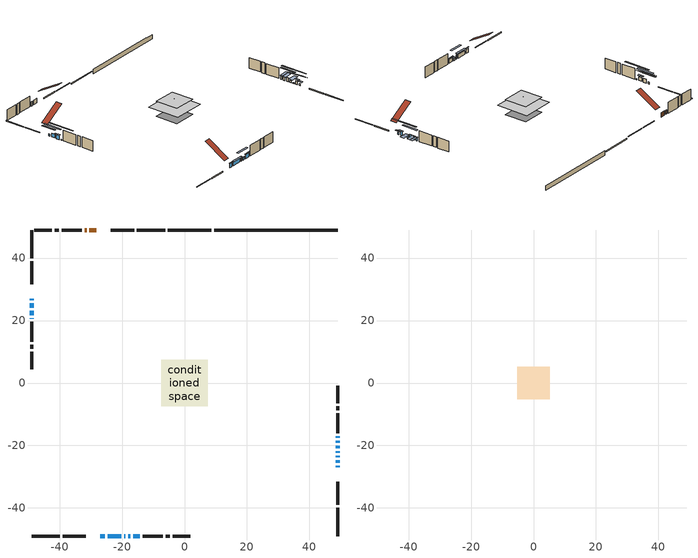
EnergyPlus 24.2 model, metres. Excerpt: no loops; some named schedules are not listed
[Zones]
conditioned space
 floor adiabatic (Floor2 construction): -2.32,-2.32 -2.32,2.32 2.32,2.32 2.32,-2.32 z0.69
 floor adiabatic (AdiabaticFloorConstruction): -7.52,-7.52 -7.52,7.52 7.52,7.52 7.52,-7.52 z3.13
 floor foundation (Slab1 construction): -5.36,-5.36 -5.36,5.36 5.36,5.36 5.36,-5.36 z-1.35
 floor foundation (Slab2 construction): -2.32,-2.32 -2.32,2.32 2.32,2.32 2.32,-2.32 z-0.12
 wall outside (RimJoist1 construction): -6.22,48.98 -15.24,48.98 / -48.98,-48.98 -39.96,-48.98 / -48.98,48.98 -48.98,39.96 / 48.98,-48.98 48.98,-39.96 z0.69:0.99
 wall outside (RimJoist2 construction): -16.17,48.98 -23.56,48.98 / -39.03,-48.98 -31.64,-48.98 / -48.98,39.03 -48.98,31.64 / 48.98,-39.03 48.98,-31.64 z0.69:0.99
 wall outside (AdiabaticWallConstruction 1): -28.25,48.98 -30.44,48.98 / -31.37,48.98 -31.96,48.98 z0.69:2.72
 wall outside (AdiabaticWallConstruction): -48.98,26.95 -48.98,26.44 z0.69:1.61; -26.95,-48.98 -25.47,-48.98 / -48.98,25.51 -48.98,24.03 / 48.98,-20.86 48.98,-20.12 / -16.4,-48.98 -14.27,-48.98 z0.69:2.47; 48.98,-26.95 48.98,-26.41 z0.69:1.58; 48.98,-25.48 48.98,-24.77 / -24.54,-48.98 -20.28,-48.98 / -48.98,23.1 -48.98,21.68 z0.69:2.37; -19.35,-48.98 -18.99,-48.98 z0.69:2.72; -18.07,-48.98 -17.33,-48.98 z0.69:1.78; 48.98,-23.85 48.98,-23.32 / -48.98,20.76 -48.98,20.49 z0.69:1.08; 48.98,-22.4 48.98,-21.79 z0.69:1.51; 48.98,-19.19 48.98,-18.45 / 48.98,-17.53 48.98,-16.99 z0.69:2.11
 wall outside (Wall1 construction): -32.89,48.98 -39.26,48.98 / -13.34,-48.98 -6.97,-48.98 / -48.98,19.57 -48.98,13.2 / 48.98,-16.06 48.98,-9.7 z0.69:5.57
 wall outside (Wall2 construction): -40.19,48.98 -41.57,48.98 / -6.05,-48.98 -4.67,-48.98 / -48.98,12.27 -48.98,10.89 / 48.98,-8.77 48.98,-7.39 z0.69:5.57
 wall outside (Wall3 construction): -42.5,48.98 -48.05,48.98 / -3.74,-48.98 1.82,-48.98 / -48.98,9.96 -48.98,4.41 / 48.98,-6.46 48.98,-0.9 z0.69:5.57
 wall foundation (FoundationWall1 construction): 9.54,48.98,-1.35 9.54,48.98,0.69 45.04,48.98,0.69 45.04,48.98,0.61 48.98,48.98,0.61 48.98,48.98,-1.35
 wall foundation (FoundationWall2 construction): 8.61,48.98 -5.29,48.98 z-0.12:0.31
 window (WindowConstruction 10): -48.98,26.95 -48.98,26.44 z0.69:1.6
 window (WindowConstruction 4): -26.95,-48.98 -25.47,-48.98 z0.69:2.47
 window (WindowConstruction 5): -48.98,25.51 -48.98,24.03 z0.69:2.47
 window (WindowConstruction 13): 48.98,-26.95 48.98,-26.41 z0.69:1.58
 window (WindowConstruction 6): 48.98,-25.48 48.98,-24.77 z0.69:2.37
 window (WindowConstruction 7): -24.54,-48.98 -20.28,-48.98 z0.69:2.37
 window (WindowConstruction 11): -19.35,-48.98 -18.99,-48.98 z0.69:2.72
 window (WindowConstruction 8): -18.06,-48.98 -17.33,-48.98 z0.69:1.78
 window (WindowConstruction 9): -48.98,23.1 -48.98,21.68 z0.69:2.37
 window (WindowConstruction 14): 48.98,-23.84 48.98,-23.33 z0.69:1.08
 window (WindowConstruction 15): -48.98,20.75 -48.98,20.49 z0.69:1.08
 window (WindowConstruction 12): 48.98,-22.4 48.98,-21.79 z0.69:1.5
 window (WindowConstruction): 48.98,-20.86 48.98,-20.12 z0.69:2.47
 window (WindowConstruction 1): 48.98,-19.19 48.98,-18.45 z0.69:2.11
 window (WindowConstruction 2): 48.98,-17.53 48.98,-16.99 z0.69:2.11
 window (WindowConstruction 3): -16.4,-48.98 -14.27,-48.98 z0.69:2.47
 door (Door): -28.25,48.98 -30.44,48.98 z0.69:2.72
 door (Door 1): -31.37,48.98 -31.96,48.98 z0.69:2.72
 ceiling adiabatic (AdiabaticFloorConstruction): 7.52,-7.52 7.52,7.52 -7.52,7.52 -7.52,-7.52 z3.13
 roof outside (Roof2 construction): -1.02,1.02 -1.02,-1.02 1.02,-1.02 1.02,1.02 z5.57
attic - vented
 floor to conditioned space (Floor1 construction Reversed): -5.27,-5.27 -5.27,5.27 5.27,5.27 5.27,-5.27 z5.57
 roof outside (Roof1 construction): -27.32,48.98,5.57 -27.32,39.19,11.28 -24.49,39.19,11.28 -24.49,48.98,5.57; -27.88,-48.98,5.57 -27.88,-39.19,11.28 -30.71,-39.19,11.28 -30.71,-48.98,5.57; -48.98,27.88,5.57 -39.19,27.88,11.28 -39.19,30.71,11.28 -48.98,30.71,5.57; 48.98,-27.88,5.57 39.19,-27.88,11.28 39.19,-30.71,11.28 48.98,-30.71,5.57
shading: -48.98,23.39 -48.98,30 -49.74,30 -49.74,23.39 z4.66; -25.01,-48.98 -27.41,-48.98 -27.41,-49.28 -25.01,-49.28 z2.93; -48.98,20.68 -48.98,28.86 -49.74,28.86 -49.74,20.68 z5.82; 48.98,-25.5 48.98,-27.86 49.74,-27.86 49.74,-25.5 z2.49; 48.98,-24.16 48.98,-26.09 49.74,-26.09 49.74,-24.16 z2.98; -19.67,-48.98 -25.15,-48.98 -25.15,-49.74 -19.67,-49.74 z2.98; -15.94,-48.98 -22.4,-48.98 -22.4,-49.74 -15.94,-49.74 z5.77; -17.13,-48.98 -18.27,-48.98 -18.27,-49.39 -17.13,-49.39 z1.98; -48.98,21.07 -48.98,23.71 -49.74,23.71 -49.74,21.07 z2.98; 48.98,-17.39 48.98,-29.78 49.39,-29.78 49.39,-17.39 z7.01; -48.98,14.56 -48.98,26.69 -49.39,26.69 -49.39,14.56 z7.01; 48.98,-21.18 48.98,-23.01 52.64,-23.01 52.64,-21.18 z2.11; 48.98,-16.77 48.98,-24.21 49.74,-24.21 49.74,-16.77 z5.82; 48.98,-18.16 48.98,-19.49 52.64,-19.49 52.64,-18.16 z2.41; 48.98,-16.69 48.98,-17.82 52.64,-17.82 52.64,-16.69 z2.41; -13.81,-48.98 -16.86,-48.98 -16.86,-49.28 -13.81,-49.28 z2.93
[Building]
Building 1: Terrain=Suburbs
[Site:Location]
Toronto City Centre_ON: Latitude {deg}=43.63; Longitude {deg}=-79.39; Time Zone {hr}=-5; Elevation {m}=77; Keep Site Location Information=Yes
[Site:GroundTemperature:Shallow]
5.01852, 3.26908, 3.12898, 3.95918, 7.29196, 10.6092, 13.4851, 15.3069, 15.4617, 13.9799, 11.1774, 7.9619
[Site:WaterMainsTemperature]
Calculation Method=Schedule; Temperature Schedule=mains temperature schedule
[Material] Roughness=Rough; Thermal Absorptance=0.9
Name | Thickness {m} | Conductivity {W/m-K} | Density {kg/m3} | Specific Heat {J/kg-K} | Solar Absorptance | Visible Absorptance
asphalt or fiberglass shingles | 0.00635 | 0.162714 | 1121.4 | 1465.45 | 0.4 | 0.4
ceiling loosefill ins | 0.169333 | 0.0480833 | 16.02 | 1046.75 | 0.7 | 0.7
ceiling stud and cavity | 0.1397 | 0.334752 | 65.682 | 1177.47 | 0.7 | 0.7
concrete 4.0 in. | 0.1016 | 1.803125 | 2242.8 | 837.4 | 0.7 | 0.7
concrete 8.0 in. | 0.2032 | 1.803125 | 2242.8 | 837.4 | 0.7 | 0.7
door material | 0.04445 | 0.188738 | 512.64 | 1214.23 | 0.7 | 0.7
door material 1 | 0.04445 | 0.20624 | 512.64 | 1214.23 | 0.7 | 0.7
exterior vertical ins | 0.021452 | 0.029427 | 32.04 | 1214.23 | 0.7 | 0.7
floor covering | 0.0127 | 9.015625 | 54.468 | 1339.84 | 0.6 | 0.6
floor covering 1 | 0.0127 | 0.0433444 | 54.468 | 1339.84 | 0.6 | 0.6
floor rigid ins; wall rigid ins | 0.512978 | 0.029427 | 32.04 | 1214.23 | 0.7 | 0.7
floor stud and cavity | 0.0889 | 0.234607 | 50.32683 | 1063.81 | 0.7 | 0.7
floor stud and cavity 1 | 0.1397 | 1.75129 | 37.0049 | 1207.88 | 0.7 | 0.7
furniture material conditioned space 1 | 0.1524 | 0.115458 | 640.8 | 1214.23 | 0.6 | 0.6
gypsum board | 0.0127 | 0.160291 | 801 | 837.4 | 0.6 | 0.6
gypsum board 1 | 0.0127 | 0.160291 | 801 | 837.4 | 0.7 | 0.7
osb sheathing 0.5 in. | 0.0127 | 0.115458 | 512.64 | 1214.23 | 0.7 | 0.7
osb sheathing 0.75 in. | 0.01905 | 0.115458 | 512.64 | 1214.23 | 0.7 | 0.7
osb sheathing 2.0 in. | 0.0508 | 0.115458 | 512.64 | 1214.23 | 0.7 | 0.7
rim joist stud and cavity | 0.0508 | 0.0409464 | 125.044 | 1163.47 | 0.6 | 0.6
rim joist stud and cavity 1 | 0.0508 | 0.126838 | 50.32683 | 1063.81 | 0.6 | 0.6
roof stud and cavity | 0.2032 | 5.0311 | 78.34581 | 1123.46 | 0.7 | 0.7
wall stud and cavity | 0.1397 | 0.0929022 | 139.0536 | 1170.24 | 0.7 | 0.7
wall stud and cavity 1 | 0.1397 | 0.24263 | 139.0536 | 1170.24 | 0.7 | 0.7
wall stud and cavity 2 | 0.1397 | 0.0933394 | 139.0536 | 1170.24 | 0.7 | 0.7
wall stud and cavity 3 | 0.0889 | 0.380278 | 52.3479 | 1209.89 | 0.7 | 0.7
wall stud and cavity 4 | 0.0889 | 0.391764 | 83.0341 | 1211.67 | 0.7 | 0.7
wood siding | 0.0254 | 0.102417 | 544.68 | 1172.36 | 0.57 | 0.57
wood siding 1; wood siding 2; wood siding 3 | 0.0254 | 0.102417 | 544.68 | 1172.36 | 0.7 | 0.7
[WindowMaterial:SimpleGlazingSystem]
Name | U-Factor {W/m2-K} | Solar Heat Gain Coefficient
WindowMaterial | 2.67093 | 0.52
WindowMaterial 1 | 2.67377 | 0.51
WindowMaterial 10 | 5.33051 | 0.68
WindowMaterial 11 | 5.28224 | 0.67
WindowMaterial 12 | 4.34197 | 0.48
WindowMaterial 2 | 2.680016 | 0.47
WindowMaterial 3 | 2.67774 | 0.49
WindowMaterial 4 | 2.06452 | 0.51
WindowMaterial 5 | 2.67207 | 0.51
WindowMaterial 6 | 2.07701 | 0.51
WindowMaterial 7 | 2.12868 | 0.47
WindowMaterial 8 | 5.2601 | 0.67
WindowMaterial 9 | 2.5903 | 0.26
[Construction]
AdiabaticFloorConstruction: floor stud and cavity 1, floor rigid ins, osb sheathing 0.75 in., floor covering 1
AdiabaticWallConstruction: wood siding 2, wall rigid ins, wall stud and cavity 3, gypsum board
AdiabaticWallConstruction 1: wood siding 3, wall rigid ins, wall stud and cavity 3, gypsum board
Door: door material
Door 1: door material 1
Floor1 construction Reversed: gypsum board, ceiling stud and cavity, ceiling loosefill ins
Floor2 construction: floor stud and cavity, floor covering
FoundationWall1 construction: concrete 8.0 in.
FoundationWall2 construction: concrete 8.0 in., gypsum board 1
furniture construction conditioned space 1: furniture material conditioned space 1
PartitionWallConstruction: gypsum board, wall stud and cavity 4, gypsum board
RimJoist1 construction: wood siding 1, osb sheathing 2.0 in., rim joist stud and cavity
RimJoist2 construction: wood siding 1, rim joist stud and cavity 1
Roof1 construction: asphalt or fiberglass shingles
Roof2 construction: asphalt or fiberglass shingles, osb sheathing 0.75 in., roof stud and cavity, gypsum board
Slab1 construction; Slab2 construction: concrete 4.0 in.
Wall1 construction: wood siding, osb sheathing 0.5 in., wall stud and cavity, gypsum board
Wall2 construction: wood siding, osb sheathing 0.5 in., wall stud and cavity 1, gypsum board
Wall3 construction: wood siding, osb sheathing 0.5 in., wall stud and cavity 2, gypsum board
WindowConstruction; WindowConstruction 4: WindowMaterial
WindowConstruction 1: WindowMaterial 1
WindowConstruction 10: WindowMaterial 8
WindowConstruction 11: WindowMaterial 9
WindowConstruction 12: WindowMaterial 10
WindowConstruction 13: WindowMaterial 11
WindowConstruction 14; WindowConstruction 15: WindowMaterial 12
WindowConstruction 2: WindowMaterial 2
WindowConstruction 3: WindowMaterial 3
WindowConstruction 5: WindowMaterial 4
WindowConstruction 6: WindowMaterial 5
WindowConstruction 7; WindowConstruction 9: WindowMaterial 6
WindowConstruction 8: WindowMaterial 7
[Zone] Multiplier=1; Part of Total Floor Area=Yes
Name | Volume {m3}
attic - vented | 98.1032
conditioned space | 952.3
[Space]
Name | Zone | Volume {m3}
attic - vented 1 | attic - vented | 98.1032
conditioned space 1 | conditioned space | 952.3
[ZoneInfiltration:EffectiveLeakageArea]
infil attic - vented 1: Zone or Space=attic - vented 1; Schedule=Always On Discrete; Effective Air Leakage Area {cm2}=4670.32; Stack Coefficient=0.000397051; Wind Coefficient=1.3463e-05
[ZoneMixing]
whole house fan mix: Zone or Space=attic - vented; Schedule=Always On Continuous; Design Flow Rate Calculation Method=Flow/Zone; Design Flow Rate {m3/s}=0; Source Zone or Space=conditioned space
[SurfaceProperty:ExposedFoundationPerimeter] Exposed Perimeter Calculation Method=TotalExposedPerimeter
Name | Total Exposed Perimeter {m}
Slab1 | 39.441
Slab2 | 13.899
[InternalMass] Zone or ZoneList=conditioned space; Space or SpaceList=conditioned space 1
Name | Construction | Surface Area {m2}
furniture mass conditioned space 1 | furniture construction conditioned space 1 | 153.694
partition wall mass | PartitionWallConstruction | 362.648
[Lights]
interior lighting: Zone or ZoneList or Space or SpaceList=conditioned space 1; Schedule=interior lighting schedule; Design Level Calculation Method=LightingLevel; Lighting Level {W}=343.2; Return Air Fraction=0; Fraction Radiant=0.6; Fraction Visible=0.2; Fraction Replaceable=1
[People]
occupants: Zone or ZoneList or Space or SpaceList=conditioned space 1; Number of People Schedule=occupants schedule; Number of People Calculation Method=People; Number of People=3; Fraction Radiant=0.314171; Sensible Heat Fraction=0.56303; Activity Level Schedule=occupants activity schedule; Carbon Dioxide Generation Rate {m3/s-W}=0; Enable ASHRAE 55 Comfort Warnings=No; Mean Radiant Temperature Calculation Type=EnclosureAveraged
[ElectricEquipment] Zone or ZoneList or Space or SpaceList=conditioned space 1; Design Level Calculation Method=EquipmentLevel
Name | Schedule | Design Level {W} | Fraction Latent | Fraction Radiant | Fraction Lost
clothes dryer | clothes dryer schedule | 140.772 | 0.015 | 0.081 | 0.85
clothes washer | clothes washer schedule | 32.1985 | 0.03 | 0.162 | 0.7
cooking range | cooking range schedule | 215.147 | 0.08 | 0.432 | 0.2
dishwasher | dishwasher schedule | 66.8632 | 0.3 | 0.18 | 0.4
fridge | fridge schedule | 72.9452 | 0 | 0.6 | 0
mech vent house fan | mech vent house fan schedule | 0 | 0 | 0 | 1
mech vent house fan cfis | mech vent house fan cfis schedule | 0 | 0 | 0 | 0
misc plug loads | misc plug loads schedule | 494.7 | 0.045 | 0.513 | 0.1
whole house fan | Always On Discrete | 0 | 0 | 0 | 1
[OtherEquipment] Zone or ZoneList or Space or SpaceList=conditioned space 1; Design Level Calculation Method=EquipmentLevel
Name | Fuel Type | Schedule | Design Level {W} | Fraction Latent | Fraction Radiant | Fraction Lost
clothes dryer 1 | Electricity | clothes dryer schedule | 0 | 0.015 | 0.081 | 0.85
cooking range 1 | Electricity | cooking range schedule | 0 | 0.08 | 0.432 | 0.2
general water use latent | None | general water use schedule | 62.594 | 1 | 0 | 0
general water use sensible | None | general water use schedule | -61.6891 | 0 | 0.6 | 0
mech vent house fan latent load | None | Always On Discrete | 0 | 1 | 0 | 0
mech vent house fan sensible load | None | Always On Discrete | 0 | 0 | 0 | 0
water heater energy adjustment1 | NaturalGas | Always On Discrete | 0.01 | 0 | 0 | 1
[ZoneInfiltration:DesignFlowRate] Zone or ZoneList or Space or SpaceList=conditioned space 1; Schedule=Always On Discrete; Design Flow Rate Calculation Method=Flow/Zone; Design Flow Rate {m3/s}=0
infil flow; natural vent flow; whole house fan flow
[Foundation:Kiva] Initial Indoor Air Temperature {C}=18; Wall Depth Below Slab {m}=0.2032
Name | Wall Height Above Grade {m} | Custom Block Material Name 1 | Custom Block Depth 1 {m} | Custom Block X Position 1 {m} | Custom Block Z Position 1 {m}
Foundation Kiva 1 | 0.690006
Foundation Kiva 2 | 0.310012 | exterior vertical ins | 0.430012 | 0.2159 | 0
[Foundation:Kiva:Settings]
Soil Conductivity {W/m-K}=0.849921; Soil Density {kg/m3}=1842.3; Soil Specific Heat {J/kg-K}=418.7; Ground Solar Absorptivity=0.9; Ground Thermal Absorptivity=0.9; Ground Surface Roughness {m}=0.03; Far-Field Width {m}=40; Deep-Ground Boundary Condition=ZeroFlux; Deep-Ground Depth {m}=40; Minimum Cell Dimension {m}=0.2; Maximum Cell Growth Coefficient=3; Simulation Timestep=Timestep
[Exterior:Lights]
exterior lighting: Schedule=exterior lighting schedule; Design Level {W}=75.6
[Schedule:Constant]
Name | Hourly Value
Always On Continuous; mech vent house fan schedule; mech vent house fan cfis schedule; Always On Discrete | 1
occupants activity schedule | 117.228
fridge schedule | 0
[Schedule:Week:Daily]
interior lighting schedule Week Rule - Jan1-Jan27: interior lighting schedule day, interior lighting schedule day, interior lighting schedule day, interior lighting schedule day, interior lighting schedule day, interior lighting schedule day, interior lighting schedule day, interior lighting schedule default day, interior lighting schedule default day, interior lighting schedule default day, interior lighting schedule default day, interior lighting schedule default day
interior lighting schedule Week Rule - Jan28-Feb3: interior lighting schedule day, interior lighting schedule day, interior lighting schedule day, interior lighting schedule day, interior lighting schedule day 1, interior lighting schedule day 1, interior lighting schedule day 1, interior lighting schedule default day, interior lighting schedule default day, interior lighting schedule default day, interior lighting schedule default day, interior lighting schedule default day
interior lighting schedule Week Rule - Feb4-Feb24: interior lighting schedule day 1, interior lighting schedule day 1, interior lighting schedule day 1, interior lighting schedule day 1, interior lighting schedule day 1, interior lighting schedule day 1, interior lighting schedule day 1, interior lighting schedule default day, interior lighting schedule default day, interior lighting schedule default day, interior lighting schedule default day, interior lighting schedule default day
interior lighting schedule Week Rule - Feb25-Mar3: interior lighting schedule day 1, interior lighting schedule day 1, interior lighting schedule day 1, interior lighting schedule day 1, interior lighting schedule day 2, interior lighting schedule day 2, interior lighting schedule day 2, interior lighting schedule default day, interior lighting schedule default day, interior lighting schedule default day, interior lighting schedule default day, interior lighting schedule default day
interior lighting schedule Week Rule - Mar4-Mar31: interior lighting schedule day 2, interior lighting schedule day 2, interior lighting schedule day 2, interior lighting schedule day 2, interior lighting schedule day 2, interior lighting schedule day 2, interior lighting schedule day 2, interior lighting schedule default day, interior lighting schedule default day, interior lighting schedule default day, interior lighting schedule default day, interior lighting schedule default day
interior lighting schedule Week Rule - Apr1-Apr28: interior lighting schedule day 3, interior lighting schedule day 3, interior lighting schedule day 3, interior lighting schedule day 3, interior lighting schedule day 3, interior lighting schedule day 3, interior lighting schedule day 3, interior lighting schedule default day, interior lighting schedule default day, interior lighting schedule default day, interior lighting schedule default day, interior lighting schedule default day
interior lighting schedule Week Rule - Apr29-May5: interior lighting schedule day 3, interior lighting schedule day 3, interior lighting schedule day 4, interior lighting schedule day 4, interior lighting schedule day 4, interior lighting schedule day 4, interior lighting schedule day 4, interior lighting schedule default day, interior lighting schedule default day, interior lighting schedule default day, interior lighting schedule default day, interior lighting schedule default day
interior lighting schedule Week Rule - May6-May26: interior lighting schedule day 4, interior lighting schedule day 4, interior lighting schedule day 4, interior lighting schedule day 4, interior lighting schedule day 4, interior lighting schedule day 4, interior lighting schedule day 4, interior lighting schedule default day, interior lighting schedule default day, interior lighting schedule default day, interior lighting schedule default day, interior lighting schedule default day
interior lighting schedule Week Rule - May27-Jun2: interior lighting schedule day 4, interior lighting schedule day 4, interior lighting schedule day 4, interior lighting schedule day 4, interior lighting schedule day 4, interior lighting schedule day 5, interior lighting schedule day 5, interior lighting schedule default day, interior lighting schedule default day, interior lighting schedule default day, interior lighting schedule default day, interior lighting schedule default day
interior lighting schedule Week Rule - Jun3-Jun30: interior lighting schedule day 5, interior lighting schedule day 5, interior lighting schedule day 5, interior lighting schedule day 5, interior lighting schedule day 5, interior lighting schedule day 5, interior lighting schedule day 5, interior lighting schedule default day, interior lighting schedule default day, interior lighting schedule default day, interior lighting schedule default day, interior lighting schedule default day
interior lighting schedule Week Rule - Jul1-Jul28: interior lighting schedule day 6, interior lighting schedule day 6, interior lighting schedule day 6, interior lighting schedule day 6, interior lighting schedule day 6, interior lighting schedule day 6, interior lighting schedule day 6, interior lighting schedule default day, interior lighting schedule default day, interior lighting schedule default day, interior lighting schedule default day, interior lighting schedule default day
interior lighting schedule Week Rule - Jul29-Aug4: interior lighting schedule day 6, interior lighting schedule day 6, interior lighting schedule day 6, interior lighting schedule day 7, interior lighting schedule day 7, interior lighting schedule day 7, interior lighting schedule day 7, interior lighting schedule default day, interior lighting schedule default day, interior lighting schedule default day, interior lighting schedule default day, interior lighting schedule default day
interior lighting schedule Week Rule - Aug5-Aug25: interior lighting schedule day 7, interior lighting schedule day 7, interior lighting schedule day 7, interior lighting schedule day 7, interior lighting schedule day 7, interior lighting schedule day 7, interior lighting schedule day 7, interior lighting schedule default day, interior lighting schedule default day, interior lighting schedule default day, interior lighting schedule default day, interior lighting schedule default day
interior lighting schedule Week Rule - Aug26-Sep1: interior lighting schedule day 7, interior lighting schedule day 7, interior lighting schedule day 7, interior lighting schedule day 7, interior lighting schedule day 7, interior lighting schedule day 7, interior lighting schedule day 8, interior lighting schedule default day, interior lighting schedule default day, interior lighting schedule default day, interior lighting schedule default day, interior lighting schedule default day
interior lighting schedule Week Rule - Sep2-Sep29: interior lighting schedule day 8, interior lighting schedule day 8, interior lighting schedule day 8, interior lighting schedule day 8, interior lighting schedule day 8, interior lighting schedule day 8, interior lighting schedule day 8, interior lighting schedule default day, interior lighting schedule default day, interior lighting schedule default day, interior lighting schedule default day, interior lighting schedule default day
interior lighting schedule Week Rule - Sep30-Oct6: interior lighting schedule day 8, interior lighting schedule day 9, interior lighting schedule day 9, interior lighting schedule day 9, interior lighting schedule day 9, interior lighting schedule day 9, interior lighting schedule day 9, interior lighting schedule default day, interior lighting schedule default day, interior lighting schedule default day, interior lighting schedule default day, interior lighting schedule default day
interior lighting schedule Week Rule - Oct7-Oct27: interior lighting schedule day 9, interior lighting schedule day 9, interior lighting schedule day 9, interior lighting schedule day 9, interior lighting schedule day 9, interior lighting schedule day 9, interior lighting schedule day 9, interior lighting schedule default day, interior lighting schedule default day, interior lighting schedule default day, interior lighting schedule default day, interior lighting schedule default day
interior lighting schedule Week Rule - Oct28-Nov3: interior lighting schedule day 9, interior lighting schedule day 9, interior lighting schedule day 9, interior lighting schedule day 9, interior lighting schedule day 10, interior lighting schedule day 10, interior lighting schedule day 10, interior lighting schedule default day, interior lighting schedule default day, interior lighting schedule default day, interior lighting schedule default day, interior lighting schedule default day
interior lighting schedule Week Rule - Nov4-Nov24: interior lighting schedule day 10, interior lighting schedule day 10, interior lighting schedule day 10, interior lighting schedule day 10, interior lighting schedule day 10, interior lighting schedule day 10, interior lighting schedule day 10, interior lighting schedule default day, interior lighting schedule default day, interior lighting schedule default day, interior lighting schedule default day, interior lighting schedule default day
interior lighting schedule Week Rule - Nov25-Dec1: interior lighting schedule day 10, interior lighting schedule day 10, interior lighting schedule day 10, interior lighting schedule day 10, interior lighting schedule day 10, interior lighting schedule day 10, interior lighting schedule day 11, interior lighting schedule default day, interior lighting schedule default day, interior lighting schedule default day, interior lighting schedule default day, interior lighting schedule default day
interior lighting schedule Week Rule - Dec2-Dec31: interior lighting schedule day 11, interior lighting schedule day 11, interior lighting schedule day 11, interior lighting schedule day 11, interior lighting schedule day 11, interior lighting schedule day 11, interior lighting schedule day 11, interior lighting schedule default day, interior lighting schedule default day, interior lighting schedule default day, interior lighting schedule default day, interior lighting schedule default day
occupants schedule Week Rule - Jan1-Dec31: occupants schedule day, occupants schedule day, occupants schedule day, occupants schedule day, occupants schedule day, occupants schedule day, occupants schedule day, occupants schedule default day, occupants schedule default day, occupants schedule default day, occupants schedule default day, occupants schedule default day
clothes dryer schedule Week Rule - Jan1-Dec31: clothes dryer schedule day, clothes dryer schedule day, clothes dryer schedule day, clothes dryer schedule day, clothes dryer schedule day, clothes dryer schedule day, clothes dryer schedule day, clothes dryer schedule default day, clothes dryer schedule default day, clothes dryer schedule default day, clothes dryer schedule default day, clothes dryer schedule default day
clothes washer schedule Week Rule - Jan1-Dec31: clothes washer schedule day, clothes washer schedule day, clothes washer schedule day, clothes washer schedule day, clothes washer schedule day, clothes washer schedule day, clothes washer schedule day, clothes washer schedule default day, clothes washer schedule default day, clothes washer schedule default day, clothes washer schedule default day, clothes washer schedule default day
cooking range schedule Week Rule - Jan1-Dec31: cooking range schedule day, cooking range schedule day, cooking range schedule day, cooking range schedule day, cooking range schedule day, cooking range schedule day, cooking range schedule day, cooking range schedule default day, cooking range schedule default day, cooking range schedule default day, cooking range schedule default day, cooking range schedule default day
dishwasher schedule Week Rule - Jan1-Dec31: dishwasher schedule day, dishwasher schedule day, dishwasher schedule day, dishwasher schedule day, dishwasher schedule day, dishwasher schedule day, dishwasher schedule day, dishwasher schedule default day, dishwasher schedule default day, dishwasher schedule default day, dishwasher schedule default day, dishwasher schedule default day
misc plug loads schedule Week Rule - Jan1-Dec31: misc plug loads schedule day, misc plug loads schedule day, misc plug loads schedule day, misc plug loads schedule day, misc plug loads schedule day, misc plug loads schedule day, misc plug loads schedule day, misc plug loads schedule default day, misc plug loads schedule default day, misc plug loads schedule default day, misc plug loads schedule default day, misc plug loads schedule default day
general water use schedule Week Rule - Jan1-Dec31: general water use schedule day, general water use schedule day, general water use schedule day, general water use schedule day, general water use schedule day, general water use schedule day, general water use schedule day, general water use schedule default day, general water use schedule default day, general water use schedule default day, general water use schedule default day, general water use schedule default day
exterior lighting schedule Week Rule - Jan1-Jan27: exterior lighting schedule day, exterior lighting schedule day, exterior lighting schedule day, exterior lighting schedule day, exterior lighting schedule day, exterior lighting schedule day, exterior lighting schedule day, exterior lighting schedule default day, exterior lighting schedule default day, exterior lighting schedule default day, exterior lighting schedule default day, exterior lighting schedule default day
exterior lighting schedule Week Rule - Jan28-Feb3: exterior lighting schedule day, exterior lighting schedule day, exterior lighting schedule day, exterior lighting schedule day, exterior lighting schedule day 1, exterior lighting schedule day 1, exterior lighting schedule day 1, exterior lighting schedule default day, exterior lighting schedule default day, exterior lighting schedule default day, exterior lighting schedule default day, exterior lighting schedule default day
exterior lighting schedule Week Rule - Feb4-Feb24: exterior lighting schedule day 1, exterior lighting schedule day 1, exterior lighting schedule day 1, exterior lighting schedule day 1, exterior lighting schedule day 1, exterior lighting schedule day 1, exterior lighting schedule day 1, exterior lighting schedule default day, exterior lighting schedule default day, exterior lighting schedule default day, exterior lighting schedule default day, exterior lighting schedule default day
exterior lighting schedule Week Rule - Feb25-Mar3: exterior lighting schedule day 1, exterior lighting schedule day 1, exterior lighting schedule day 1, exterior lighting schedule day 1, exterior lighting schedule day 2, exterior lighting schedule day 2, exterior lighting schedule day 2, exterior lighting schedule default day, exterior lighting schedule default day, exterior lighting schedule default day, exterior lighting schedule default day, exterior lighting schedule default day
exterior lighting schedule Week Rule - Mar4-Mar31: exterior lighting schedule day 2, exterior lighting schedule day 2, exterior lighting schedule day 2, exterior lighting schedule day 2, exterior lighting schedule day 2, exterior lighting schedule day 2, exterior lighting schedule day 2, exterior lighting schedule default day, exterior lighting schedule default day, exterior lighting schedule default day, exterior lighting schedule default day, exterior lighting schedule default day
exterior lighting schedule Week Rule - Apr1-Apr28: exterior lighting schedule day 3, exterior lighting schedule day 3, exterior lighting schedule day 3, exterior lighting schedule day 3, exterior lighting schedule day 3, exterior lighting schedule day 3, exterior lighting schedule day 3, exterior lighting schedule default day, exterior lighting schedule default day, exterior lighting schedule default day, exterior lighting schedule default day, exterior lighting schedule default day
exterior lighting schedule Week Rule - Apr29-May5: exterior lighting schedule day 3, exterior lighting schedule day 3, exterior lighting schedule day 4, exterior lighting schedule day 4, exterior lighting schedule day 4, exterior lighting schedule day 4, exterior lighting schedule day 4, exterior lighting schedule default day, exterior lighting schedule default day, exterior lighting schedule default day, exterior lighting schedule default day, exterior lighting schedule default day
exterior lighting schedule Week Rule - May6-May26: exterior lighting schedule day 4, exterior lighting schedule day 4, exterior lighting schedule day 4, exterior lighting schedule day 4, exterior lighting schedule day 4, exterior lighting schedule day 4, exterior lighting schedule day 4, exterior lighting schedule default day, exterior lighting schedule default day, exterior lighting schedule default day, exterior lighting schedule default day, exterior lighting schedule default day
exterior lighting schedule Week Rule - May27-Jun2: exterior lighting schedule day 4, exterior lighting schedule day 4, exterior lighting schedule day 4, exterior lighting schedule day 4, exterior lighting schedule day 4, exterior lighting schedule day 5, exterior lighting schedule day 5, exterior lighting schedule default day, exterior lighting schedule default day, exterior lighting schedule default day, exterior lighting schedule default day, exterior lighting schedule default day
exterior lighting schedule Week Rule - Jun3-Jun30: exterior lighting schedule day 5, exterior lighting schedule day 5, exterior lighting schedule day 5, exterior lighting schedule day 5, exterior lighting schedule day 5, exterior lighting schedule day 5, exterior lighting schedule day 5, exterior lighting schedule default day, exterior lighting schedule default day, exterior lighting schedule default day, exterior lighting schedule default day, exterior lighting schedule default day
exterior lighting schedule Week Rule - Jul1-Jul28: exterior lighting schedule day 6, exterior lighting schedule day 6, exterior lighting schedule day 6, exterior lighting schedule day 6, exterior lighting schedule day 6, exterior lighting schedule day 6, exterior lighting schedule day 6, exterior lighting schedule default day, exterior lighting schedule default day, exterior lighting schedule default day, exterior lighting schedule default day, exterior lighting schedule default day
exterior lighting schedule Week Rule - Jul29-Aug4: exterior lighting schedule day 6, exterior lighting schedule day 6, exterior lighting schedule day 6, exterior lighting schedule day 7, exterior lighting schedule day 7, exterior lighting schedule day 7, exterior lighting schedule day 7, exterior lighting schedule default day, exterior lighting schedule default day, exterior lighting schedule default day, exterior lighting schedule default day, exterior lighting schedule default day
exterior lighting schedule Week Rule - Aug5-Aug25: exterior lighting schedule day 7, exterior lighting schedule day 7, exterior lighting schedule day 7, exterior lighting schedule day 7, exterior lighting schedule day 7, exterior lighting schedule day 7, exterior lighting schedule day 7, exterior lighting schedule default day, exterior lighting schedule default day, exterior lighting schedule default day, exterior lighting schedule default day, exterior lighting schedule default day
exterior lighting schedule Week Rule - Aug26-Sep1: exterior lighting schedule day 7, exterior lighting schedule day 7, exterior lighting schedule day 7, exterior lighting schedule day 7, exterior lighting schedule day 7, exterior lighting schedule day 7, exterior lighting schedule day 8, exterior lighting schedule default day, exterior lighting schedule default day, exterior lighting schedule default day, exterior lighting schedule default day, exterior lighting schedule default day
exterior lighting schedule Week Rule - Sep2-Sep29: exterior lighting schedule day 8, exterior lighting schedule day 8, exterior lighting schedule day 8, exterior lighting schedule day 8, exterior lighting schedule day 8, exterior lighting schedule day 8, exterior lighting schedule day 8, exterior lighting schedule default day, exterior lighting schedule default day, exterior lighting schedule default day, exterior lighting schedule default day, exterior lighting schedule default day
[Schedule:Year]
interior lighting schedule: interior lighting schedule Week Rule - Jan1-Jan27, 1, 1, 1, 27, interior lighting schedule Week Rule - Jan28-Feb3, 1, 28, 2, 3, interior lighting schedule Week Rule - Feb4-Feb24, 2, 4, 2, 24, interior lighting schedule Week Rule - Feb25-Mar3, 2, 25, 3, 3, interior lighting schedule Week Rule - Mar4-Mar31, 3, 4, 3, 31, interior lighting schedule Week Rule - Apr1-Apr28, 4, 1, 4, 28, interior lighting schedule Week Rule - Apr29-May5, 4, 29, 5, 5, interior lighting schedule Week Rule - May6-May26, 5, 6, 5, 26, interior lighting schedule Week Rule - May27-Jun2, 5, 27, 6, 2, interior lighting schedule Week Rule - Jun3-Jun30, 6, 3, 6, 30, interior lighting schedule Week Rule - Jul1-Jul28, 7, 1, 7, 28, interior lighting schedule Week Rule - Jul29-Aug4, 7, 29, 8, 4, interior lighting schedule Week Rule - Aug5-Aug25, 8, 5, 8, 25, interior lighting schedule Week Rule - Aug26-Sep1, 8, 26, 9, 1, interior lighting schedule Week Rule - Sep2-Sep29, 9, 2, 9, 29, interior lighting schedule Week Rule - Sep30-Oct6, 9, 30, 10, 6, interior lighting schedule Week Rule - Oct7-Oct27, 10, 7, 10, 27, interior lighting schedule Week Rule - Oct28-Nov3, 10, 28, 11, 3, interior lighting schedule Week Rule - Nov4-Nov24, 11, 4, 11, 24, interior lighting schedule Week Rule - Nov25-Dec1, 11, 25, 12, 1, interior lighting schedule Week Rule - Dec2-Dec31, 12, 2, 12, 31
occupants schedule: occupants schedule Week Rule - Jan1-Dec31, 1, 1, 12, 31
clothes dryer schedule: clothes dryer schedule Week Rule - Jan1-Dec31, 1, 1, 12, 31
clothes washer schedule: clothes washer schedule Week Rule - Jan1-Dec31, 1, 1, 12, 31
cooking range schedule: cooking range schedule Week Rule - Jan1-Dec31, 1, 1, 12, 31
dishwasher schedule: dishwasher schedule Week Rule - Jan1-Dec31, 1, 1, 12, 31
misc plug loads schedule: misc plug loads schedule Week Rule - Jan1-Dec31, 1, 1, 12, 31
general water use schedule: general water use schedule Week Rule - Jan1-Dec31, 1, 1, 12, 31
exterior lighting schedule: exterior lighting schedule Week Rule - Jan1-Jan27, 1, 1, 1, 27, exterior lighting schedule Week Rule - Jan28-Feb3, 1, 28, 2, 3, exterior lighting schedule Week Rule - Feb4-Feb24, 2, 4, 2, 24, exterior lighting schedule Week Rule - Feb25-Mar3, 2, 25, 3, 3, exterior lighting schedule Week Rule - Mar4-Mar31, 3, 4, 3, 31, exterior lighting schedule Week Rule - Apr1-Apr28, 4, 1, 4, 28, exterior lighting schedule Week Rule - Apr29-May5, 4, 29, 5, 5, exterior lighting schedule Week Rule - May6-May26, 5, 6, 5, 26, exterior lighting schedule Week Rule - May27-Jun2, 5, 27, 6, 2, exterior lighting schedule Week Rule - Jun3-Jun30, 6, 3, 6, 30, exterior lighting schedule Week Rule - Jul1-Jul28, 7, 1, 7, 28, exterior lighting schedule Week Rule - Jul29-Aug4, 7, 29, 8, 4, exterior lighting schedule Week Rule - Aug5-Aug25, 8, 5, 8, 25, exterior lighting schedule Week Rule - Aug26-Sep1, 8, 26, 9, 1, exterior lighting schedule Week Rule - Sep2-Sep29, 9, 2, 9, 29, exterior lighting schedule Week Rule - Sep30-Oct6, 9, 30, 10, 6, exterior lighting schedule Week Rule - Oct7-Oct27, 10, 7, 10, 27, exterior lighting schedule Week Rule - Oct28-Nov3, 10, 28, 11, 3, exterior lighting schedule Week Rule - Nov4-Nov24, 11, 4, 11, 24, exterior lighting schedule Week Rule - Nov25-Dec1, 11, 25, 12, 1, exterior lighting schedule Week Rule - Dec2-Dec31, 12, 2, 12, 31
[Schedule:Compact]
mains temperature schedule: Through: 01/01, For: AllDays, Until: 24:00, 8.80333, Through: 01/02, For: AllDays, Until: 24:00, 8.74333, Through: 01/03, For: AllDays, Until: 24:00, 8.68389, Through: 01/04, For: AllDays, Until: 24:00, 8.62611, Through: 01/05, For: AllDays, Until: 24:00, 8.56944, Through: 01/06, For: AllDays, Until: 24:00, 8.51389, Through: 01/07, For: AllDays, Until: 24:00, 8.45944, Through: 01/08, For: AllDays, Until: 24:00, 8.40611, Through: 01/09, For: AllDays, Until: 24:00, 8.35389, Through: 01/10, For: AllDays, Until: 24:00, 8.30278, Through: 01/11, For: AllDays, Until: 24:00, 8.25333, Through: 01/12, For: AllDays, Until: 24:00, 8.205, Through: 01/13, For: AllDays, Until: 24:00, 8.15778, Through: 01/14, For: AllDays, Until: 24:00, 8.11222, Through: 01/15, For: AllDays, Until: 24:00, 8.06778, Through: 01/16, For: AllDays, Until: 24:00, 8.02444, Through: 01/17, For: AllDays, Until: 24:00, 7.98222, Through: 01/18, For: AllDays, Until: 24:00, 7.94167, Through: 01/19, For: AllDays, Until: 24:00, 7.90222, Through: 01/20, For: AllDays, Until: 24:00, 7.86444, Through: 01/21, For: AllDays, Until: 24:00, 7.82778, Through: 01/22, For: AllDays, Until: 24:00, 7.79278, Through: 01/23, For: AllDays, Until: 24:00, 7.75889, Through: 01/24, For: AllDays, Until: 24:00, 7.72667, Through: 01/25, For: AllDays, Until: 24:00, 7.69556, Through: 01/26, For: AllDays, Until: 24:00, 7.66611, Through: 01/27, For: AllDays, Until: 24:00, 7.63778, Through: 01/28, For: AllDays, Until: 24:00, 7.61111, Through: 01/29, For: AllDays, Until: 24:00, 7.58556, Through: 01/30, For: AllDays, Until: 24:00, 7.56167, Through: 01/31, For: AllDays, Until: 24:00, 7.53944, Through: 02/01, For: AllDays, Until: 24:00, 7.51833, Through: 02/02, For: AllDays, Until: 24:00, 7.49889, Through: 02/03, For: AllDays, Until: 24:00, 7.48111, Through: 02/04, For: AllDays, Until: 24:00, 7.46444, Through: 02/05, For: AllDays, Until: 24:00, 7.44944, Through: 02/06, For: AllDays, Until: 24:00, 7.43556, Through: 02/07, For: AllDays, Until: 24:00, 7.42333, Through: 02/08, For: AllDays, Until: 24:00, 7.41278, Through: 02/09, For: AllDays, Until: 24:00, 7.40389, Through: 02/10, For: AllDays, Until: 24:00, 7.39611, Through: 02/11, For: AllDays, Until: 24:00, 7.39, Through: 02/12, For: AllDays, Until: 24:00, 7.38556, Through: 02/13, For: AllDays, Until: 24:00, 7.38222, Through: 02/14, For: AllDays, Until: 24:00, 7.38056, Through: 02/15, For: AllDays, Until: 24:00, 7.38056, Through: 02/16, For: AllDays, Until: 24:00, 7.38222, Through: 02/17, For: AllDays, Until: 24:00, 7.385, Through: 02/18, For: AllDays, Until: 24:00, 7.38944, Through: 02/19, For: AllDays, Until: 24:00, 7.395, Through: 02/20, For: AllDays, Until: 24:00, 7.40278, Through: 02/21, For: AllDays, Until: 24:00, 7.41167, Through: 02/22, For: AllDays, Until: 24:00, 7.42222, Through: 02/23, For: AllDays, Until: 24:00, 7.43389, Through: 02/24, For: AllDays, Until: 24:00, 7.44722, Through: 02/25, For: AllDays, Until: 24:00, 7.46222, Through: 02/26, For: AllDays, Until: 24:00, 7.47833, Through: 02/27, For: AllDays, Until: 24:00, 7.49611, Through: 02/28, For: AllDays, Until: 24:00, 7.51556, Through: 03/01, For: AllDays, Until: 24:00, 7.53667, Through: 03/02, For: AllDays, Until: 24:00, 7.55889, Through: 03/03, For: AllDays, Until: 24:00, 7.58222, Through: 03/04, For: AllDays, Until: 24:00, 7.60722, Through: 03/05, For: AllDays, Until: 24:00, 7.63389, Through: 03/06, For: AllDays, Until: 24:00, 7.66222, Through: 03/07, For: AllDays, Until: 24:00, 7.69111, Through: 03/08, For: AllDays, Until: 24:00, 7.72222, Through: 03/09, For: AllDays, Until: 24:00, 7.75444, Through: 03/10, For: AllDays, Until: 24:00, 7.78778, Through: 03/11, For: AllDays, Until: 24:00, 7.82278, Through: 03/12, For: AllDays, Until: 24:00, 7.85944, Through: 03/13, For: AllDays, Until: 24:00, 7.89722, Through: 03/14, For: AllDays, Until: 24:00, 7.93611, Through: 03/15, For: AllDays, Until: 24:00, 7.97667, Through: 03/16, For: AllDays, Until: 24:00, 8.01833, Through: 03/17, For: AllDays, Until: 24:00, 8.06167, Through: 03/18, For: AllDays, Until: 24:00, 8.10611, Through: 03/19, For: AllDays, Until: 24:00, 8.15167, Through: 03/20, For: AllDays, Until: 24:00, 8.19833, Through: 03/21, For: AllDays, Until: 24:00, 8.24667, Through: 03/22, For: AllDays, Until: 24:00, 8.29611, Through: 03/23, For: AllDays, Until: 24:00, 8.34667, Through: 03/24, For: AllDays, Until: 24:00, 8.39889, Through: 03/25, For: AllDays, Until: 24:00, 8.45167, Through: 03/26, For: AllDays, Until: 24:00, 8.50611, Through: 03/27, For: AllDays, Until: 24:00, 8.56167, Through: 03/28, For: AllDays, Until: 24:00, 8.61833, Through: 03/29, For: AllDays, Until: 24:00, 8.67611, Through: 03/30, For: AllDays, Until: 24:00, 8.735, Through: 03/31, For: AllDays, Until: 24:00, 8.795, Through: 04/01, For: AllDays, Until: 24:00, 8.85611, Through: 04/02, For: AllDays, Until: 24:00, 8.91833, Through: 04/03, For: AllDays, Until: 24:00, 8.98167, Through: 04/04, For: AllDays, Until: 24:00, 9.04556, Through: 04/05, For: AllDays, Until: 24:00, 9.11111, Through: 04/06, For: AllDays, Until: 24:00, 9.17722, Through: 04/07, For: AllDays, Until: 24:00, 9.24444, Through: 04/08, For: AllDays, Until: 24:00, 9.31222, Through: 04/09, For: AllDays, Until: 24:00, 9.38167, Through: 04/10, For: AllDays, Until: 24:00, 9.45167, Through: 04/11, For: AllDays, Until: 24:00, 9.52222, Through: 04/12, For: AllDays, Until: 24:00, 9.59444, Through: 04/13, For: AllDays, Until: 24:00, 9.66667, Through: 04/14, For: AllDays, Until: 24:00, 9.74, Through: 04/15, For: AllDays, Until: 24:00, 9.81444, Through: 04/16, For: AllDays, Until: 24:00, 9.88944, Through: 04/17, For: AllDays, Until: 24:00, 9.96556, Through: 04/18, For: AllDays, Until: 24:00, 10.0417, Through: 04/19, For: AllDays, Until: 24:00, 10.1189, Through: 04/20, For: AllDays, Until: 24:00, 10.1972, Through: 04/21, For: AllDays, Until: 24:00, 10.2756, Through: 04/22, For: AllDays, Until: 24:00, 10.355, Through: 04/23, For: AllDays, Until: 24:00, 10.435, Through: 04/24, For: AllDays, Until: 24:00, 10.515, Through: 04/25, For: AllDays, Until: 24:00, 10.5961, Through: 04/26, For: AllDays, Until: 24:00, 10.6778, Through: 04/27, For: AllDays, Until: 24:00, 10.76, Through: 04/28, For: AllDays, Until: 24:00, 10.8428, Through: 04/29, For: AllDays, Until: 24:00, 10.9261, Through: 04/30, For: AllDays, Until: 24:00, 11.0094, Through: 05/01, For: AllDays, Until: 24:00, 11.0933, Through: 05/02, For: AllDays, Until: 24:00, 11.1778, Through: 05/03, For: AllDays, Until: 24:00, 11.2628, Through: 05/04, For: AllDays, Until: 24:00, 11.3478, Through: 05/05, For: AllDays, Until: 24:00, 11.4333, Through: 05/06, For: AllDays, Until: 24:00, 11.5189, Through: 05/07, For: AllDays, Until: 24:00, 11.605, Through: 05/08, For: AllDays, Until: 24:00, 11.6917, Through: 05/09, For: AllDays, Until: 24:00, 11.7778, Through: 05/10, For: AllDays, Until: 24:00, 11.865, Through: 05/11, For: AllDays, Until: 24:00, 11.9517, Through: 05/12, For: AllDays, Until: 24:00, 12.0389, Through: 05/13, For: AllDays, Until: 24:00, 12.1261, Through: 05/14, For: AllDays, Until: 24:00, 12.2133, Through: 05/15, For: AllDays, Until: 24:00, 12.3006, Through: 05/16, For: AllDays, Until: 24:00, 12.3883, Through: 05/17, For: AllDays, Until: 24:00, 12.4756, Through: 05/18, For: AllDays, Until: 24:00, 12.5628, Through: 05/19, For: AllDays, Until: 24:00, 12.6506, Through: 05/20, For: AllDays, Until: 24:00, 12.7378, Through: 05/21, For: AllDays, Until: 24:00, 12.825, Through: 05/22, For: AllDays, Until: 24:00, 12.9122, Through: 05/23, For: AllDays, Until: 24:00, 12.9994, Through: 05/24, For: AllDays, Until: 24:00, 13.0861, Through: 05/25, For: AllDays, Until: 24:00, 13.1728, Through: 05/26, For: AllDays, Until: 24:00, 13.2594, Through: 05/27, For: AllDays, Until: 24:00, 13.3456, Through: 05/28, For: AllDays, Until: 24:00, 13.4317, Through: 05/29, For: AllDays, Until: 24:00, 13.5172, Through: 05/30, For: AllDays, Until: 24:00, 13.6028, Through: 05/31, For: AllDays, Until: 24:00, 13.6878, Through: 06/01, For: AllDays, Until: 24:00, 13.7722, Through: 06/02, For: AllDays, Until: 24:00, 13.8567, Through: 06/03, For: AllDays, Until: 24:00, 13.9406, Through: 06/04, For: AllDays, Until: 24:00, 14.0239, Through: 06/05, For: AllDays, Until: 24:00, 14.1067, Through: 06/06, For: AllDays, Until: 24:00, 14.1894, Through: 06/07, For: AllDays, Until: 24:00, 14.2711, Through: 06/08, For: AllDays, Until: 24:00, 14.3528, Through: 06/09, For: AllDays, Until: 24:00, 14.4339, Through: 06/10, For: AllDays, Until: 24:00, 14.5139, Through: 06/11, For: AllDays, Until: 24:00, 14.5939, Through: 06/12, For: AllDays, Until: 24:00, 14.6728, Through: 06/13, For: AllDays, Until: 24:00, 14.7511, Through: 06/14, For: AllDays, Until: 24:00, 14.8289, Through: 06/15, For: AllDays, Until: 24:00, 14.9061, Through: 06/16, For: AllDays, Until: 24:00, 14.9822, Through: 06/17, For: AllDays, Until: 24:00, 15.0578, Through: 06/18, For: AllDays, Until: 24:00, 15.1328, Through: 06/19, For: AllDays, Until: 24:00, 15.2067, Through: 06/20, For: AllDays, Until: 24:00, 15.28, Through: 06/21, For: AllDays, Until: 24:00, 15.3522, Through: 06/22, For: AllDays, Until: 24:00, 15.4239, Through: 06/23, For: AllDays, Until: 24:00, 15.4944, Through: 06/24, For: AllDays, Until: 24:00, 15.5639, Through: 06/25, For: AllDays, Until: 24:00, 15.6328, Through: 06/26, For: AllDays, Until: 24:00, 15.7006, Through: 06/27, For: AllDays, Until: 24:00, 15.7678, Through: 06/28, For: AllDays, Until: 24:00, 15.8333, Through: 06/29, For: AllDays, Until: 24:00, 15.8983, Through: 06/30, For: AllDays, Until: 24:00, 15.9622, Through: 07/01, For: AllDays, Until: 24:00, 16.025, Through: 07/02, For: AllDays, Until: 24:00, 16.0872, Through: 07/03, For: AllDays, Until: 24:00, 16.1478, Through: 07/04, For: AllDays, Until: 24:00, 16.2072, Through: 07/05, For: AllDays, Until: 24:00, 16.2661, Through: 07/06, For: AllDays, Until: 24:00, 16.3233, Through: 07/07, For: AllDays, Until: 24:00, 16.3794, Through: 07/08, For: AllDays, Until: 24:00, 16.435, Through: 07/09, For: AllDays, Until: 24:00, 16.4889, Through: 07/10, For: AllDays, Until: 24:00, 16.5417, Through: 07/11, For: AllDays, Until: 24:00, 16.5928, Through: 07/12, For: AllDays, Until: 24:00, 16.6433, Through: 07/13, For: AllDays, Until: 24:00, 16.6922, Through: 07/14, For: AllDays, Until: 24:00, 16.74, Through: 07/15, For: AllDays, Until: 24:00, 16.7867, Through: 07/16, For: AllDays, Until: 24:00, 16.8322, Through: 07/17, For: AllDays, Until: 24:00, 16.8761, Through: 07/18, For: AllDays, Until: 24:00, 16.9189, Through: 07/19, For: AllDays, Until: 24:00, 16.96, Through: 07/20, For: AllDays, Until: 24:00, 17, Through: 07/21, For: AllDays, Until: 24:00, 17.0389, Through: 07/22, For: AllDays, Until: 24:00, 17.0761, Through: 07/23, For: AllDays, Until: 24:00, 17.1122, Through: 07/24, For: AllDays, Until: 24:00, 17.1467, Through: 07/25, For: AllDays, Until: 24:00, 17.18, Through: 07/26, For: AllDays, Until: 24:00, 17.2117, Through: 07/27, For: AllDays, Until: 24:00, 17.2422, Through: 07/28, For: AllDays, Until: 24:00, 17.2711, Through: 07/29, For: AllDays, Until: 24:00, 17.2983, Through: 07/30, For: AllDays, Until: 24:00, 17.3244, Through: 07/31, For: AllDays, Until: 24:00, 17.3494, Through: 08/01, For: AllDays, Until: 24:00, 17.3728, Through: 08/02, For: AllDays, Until: 24:00, 17.3944, Through: 08/03, For: AllDays, Until: 24:00, 17.4144, Through: 08/04, For: AllDays, Until: 24:00, 17.4333, Through: 08/05, For: AllDays, Until: 24:00, 17.4506, Through: 08/06, For: AllDays, Until: 24:00, 17.4667, Through: 08/07, For: AllDays, Until: 24:00, 17.4811, Through: 08/08, For: AllDays, Until: 24:00, 17.4939, Through: 08/09, For: AllDays, Until: 24:00, 17.5056, Through: 08/10, For: AllDays, Until: 24:00, 17.5156, Through: 08/11, For: AllDays, Until: 24:00, 17.5239, Through: 08/12, For: AllDays, Until: 24:00, 17.5311, Through: 08/13, For: AllDays, Until: 24:00, 17.5361, Through: 08/14, For: AllDays, Until: 24:00, 17.54, Through: 08/15, For: AllDays, Until: 24:00, 17.5428, Through: 08/16, For: AllDays, Until: 24:00, 17.5439, Through: 08/17, For: AllDays, Until: 24:00, 17.5433, Through: 08/18, For: AllDays, Until: 24:00, 17.5411, Through: 08/19, For: AllDays, Until: 24:00, 17.5372, Through: 08/20, For: AllDays, Until: 24:00, 17.5322, Through: 08/21, For: AllDays, Until: 24:00, 17.5256, Through: 08/22, For: AllDays, Until: 24:00, 17.5178, Through: 08/23, For: AllDays, Until: 24:00, 17.5083, Through: 08/24, For: AllDays, Until: 24:00, 17.4972, Through: 08/25, For: AllDays, Until: 24:00, 17.4844, Through: 08/26, For: AllDays, Until: 24:00, 17.4706, Through: 08/27, For: AllDays, Until: 24:00, 17.455, Through: 08/28, For: AllDays, Until: 24:00, 17.4378, Through: 08/29, For: AllDays, Until: 24:00, 17.4194, Through: 08/30, For: AllDays, Until: 24:00, 17.3994, Through: 08/31, For: AllDays, Until: 24:00, 17.3778, Through: 09/01, For: AllDays, Until: 24:00, 17.355, Through: 09/02, For: AllDays, Until: 24:00, 17.3311, Through: 09/03, For: AllDays, Until: 24:00, 17.305, Through: 09/04, For: AllDays, Until: 24:00, 17.2778, Through: 09/05, For: AllDays, Until: 24:00, 17.2494, Through: 09/06, For: AllDays, Until: 24:00, 17.2194, Through: 09/07, For: AllDays, Until: 24:00, 17.1878, Through: 09/08, For: AllDays, Until: 24:00, 17.155, Through: 09/09, For: AllDays, Until: 24:00, 17.1206, Through: 09/10, For: AllDays, Until: 24:00, 17.085, Through: 09/11, For: AllDays, Until: 24:00, 17.0483, Through: 09/12, For: AllDays, Until: 24:00, 17.01, Through: 09/13, For: AllDays, Until: 24:00, 16.97, Through: 09/14, For: AllDays, Until: 24:00, 16.9289, Through: 09/15, For: AllDays, Until: 24:00, 16.8867, Through: 09/16, For: AllDays, Until: 24:00, 16.8428, Through: 09/17, For: AllDays, Until: 24:00, 16.7983, Through: 09/18, For: AllDays, Until: 24:00, 16.7517, Through: 09/19, For: AllDays, Until: 24:00, 16.7044, Through: 09/20, For: AllDays, Until: 24:00, 16.6556, Through: 09/21, For: AllDays, Until: 24:00, 16.6056, Through: 09/22, For: AllDays, Until: 24:00, 16.5544, Through: 09/23, For: AllDays, Until: 24:00, 16.5017, Through: 09/24, For: AllDays, Until: 24:00, 16.4483, Through: 09/25, For: AllDays, Until: 24:00, 16.3933, Through: 09/26, For: AllDays, Until: 24:00, 16.3372, Through: 09/27, For: AllDays, Until: 24:00, 16.2806, Through: 09/28, For: AllDays, Until: 24:00, 16.2222, Through: 09/29, For: AllDays, Until: 24:00, 16.1628, Through: 09/30, For: AllDays, Until: 24:00, 16.1022, Through: 10/01, For: AllDays, Until: 24:00, 16.0406, Through: 10/02, For: AllDays, Until: 24:00, 15.9778, Through: 10/03, For: AllDays, Until: 24:00, 15.9144, Through: 10/04, For: AllDays, Until: 24:00, 15.8494, Through: 10/05, For: AllDays, Until: 24:00, 15.7839, Through: 10/06, For: AllDays, Until: 24:00, 15.7172, Through: 10/07, For: AllDays, Until: 24:00, 15.6494, Through: 10/08, For: AllDays, Until: 24:00, 15.5811, Through: 10/09, For: AllDays, Until: 24:00, 15.5117, Through: 10/10, For: AllDays, Until: 24:00, 15.4411, Through: 10/11, For: AllDays, Until: 24:00, 15.37, Through: 10/12, For: AllDays, Until: 24:00, 15.2978, Through: 10/13, For: AllDays, Until: 24:00, 15.225, Through: 10/14, For: AllDays, Until: 24:00, 15.1511, Through: 10/15, For: AllDays, Until: 24:00, 15.0767, Through: 10/16, For: AllDays, Until: 24:00, 15.0011, Through: 10/17, For: AllDays, Until: 24:00, 14.925, Through: 10/18, For: AllDays, Until: 24:00, 14.8483, Through: 10/19, For: AllDays, Until: 24:00, 14.7706, Through: 10/20, For: AllDays, Until: 24:00, 14.6922, Through: 10/21, For: AllDays, Until: 24:00, 14.6133, Through: 10/22, For: AllDays, Until: 24:00, 14.5339, Through: 10/23, For: AllDays, Until: 24:00, 14.4539, Through: 10/24, For: AllDays, Until: 24:00, 14.3728, Through: 10/25, For: AllDays, Until: 24:00, 14.2917, Through: 10/26, For: AllDays, Until: 24:00, 14.21, Through: 10/27, For: AllDays, Until: 24:00, 14.1272, Through: 10/28, For: AllDays, Until: 24:00, 14.0444, Through: 10/29, For: AllDays, Until: 24:00, 13.9611, Through: 10/30, For: AllDays, Until: 24:00, 13.8772, Through: 10/31, For: AllDays, Until: 24:00, 13.7933, Through: 11/01, For: AllDays, Until: 24:00, 13.7089, Through: 11/02, For: AllDays, Until: 24:00, 13.6239, Through: 11/03, For: AllDays, Until: 24:00, 13.5383, Through: 11/04, For: AllDays, Until: 24:00, 13.4528, Through: 11/05, For: AllDays, Until: 24:00, 13.3667, Through: 11/06, For: AllDays, Until: 24:00, 13.2806, Through: 11/07, For: AllDays, Until: 24:00, 13.1944, Through: 11/08, For: AllDays, Until: 24:00, 13.1078, Through: 11/09, For: AllDays, Until: 24:00, 13.0206, Through: 11/10, For: AllDays, Until: 24:00, 12.9339, Through: 11/11, For: AllDays, Until: 24:00, 12.8467, Through: 11/12, For: AllDays, Until: 24:00, 12.7594, Through: 11/13, For: AllDays, Until: 24:00, 12.6722, Through: 11/14, For: AllDays, Until: 24:00, 12.5844, Through: 11/15, For: AllDays, Until: 24:00, 12.4972, Through: 11/16, For: AllDays, Until: 24:00, 12.41, Through: 11/17, For: AllDays, Until: 24:00, 12.3222, Through: 11/18, For: AllDays, Until: 24:00, 12.235, Through: 11/19, For: AllDays, Until: 24:00, 12.1478, Through: 11/20, For: AllDays, Until: 24:00, 12.0606, Through: 11/21, For: AllDays, Until: 24:00, 11.9733, Through: 11/22, For: AllDays, Until: 24:00, 11.8861, Through: 11/23, For: AllDays, Until: 24:00, 11.7994, Through: 11/24, For: AllDays, Until: 24:00, 11.7128, Through: 11/25, For: AllDays, Until: 24:00, 11.6267, Through: 11/26, For: AllDays, Until: 24:00, 11.5406, Through: 11/27, For: AllDays, Until: 24:00, 11.4544, Through: 11/28, For: AllDays, Until: 24:00, 11.3689, Through: 11/29, For: AllDays, Until: 24:00, 11.2839, Through: 11/30, For: AllDays, Until: 24:00, 11.1989, Through: 12/01, For: AllDays, Until: 24:00, 11.1144, Through: 12/02, For: AllDays, Until: 24:00, 11.03, Through: 12/03, For: AllDays, Until: 24:00, 10.9467, Through: 12/04, For: AllDays, Until: 24:00, 10.8633, Through: 12/05, For: AllDays, Until: 24:00, 10.7806, Through: 12/06, For: AllDays, Until: 24:00, 10.6983, Through: 12/07, For: AllDays, Until: 24:00, 10.6167, Through: 12/08, For: AllDays, Until: 24:00, 10.5356, Through: 12/09, For: AllDays, Until: 24:00, 10.4544, Through: 12/10, For: AllDays, Until: 24:00, 10.3744, Through: 12/11, For: AllDays, Until: 24:00, 10.295, Through: 12/12, For: AllDays, Until: 24:00, 10.2167, Through: 12/13, For: AllDays, Until: 24:00, 10.1383, Through: 12/14, For: AllDays, Until: 24:00, 10.0611, Through: 12/15, For: AllDays, Until: 24:00, 9.98444, Through: 12/16, For: AllDays, Until: 24:00, 9.90833, Through: 12/17, For: AllDays, Until: 24:00, 9.83278, Through: 12/18, For: AllDays, Until: 24:00, 9.75833, Through: 12/19, For: AllDays, Until: 24:00, 9.685, Through: 12/20, For: AllDays, Until: 24:00, 9.61222, Through: 12/21, For: AllDays, Until: 24:00, 9.54, Through: 12/22, For: AllDays, Until: 24:00, 9.46889, Through: 12/23, For: AllDays, Until: 24:00, 9.39889, Through: 12/24, For: AllDays, Until: 24:00, 9.32944, Through: 12/25, For: AllDays, Until: 24:00, 9.26111, Through: 12/26, For: AllDays, Until: 24:00, 9.19389, Through: 12/27, For: AllDays, Until: 24:00, 9.12722, Through: 12/28, For: AllDays, Until: 24:00, 9.06167, Through: 12/29, For: AllDays, Until: 24:00, 8.99722, Through: 12/30, For: AllDays, Until: 24:00, 8.93389, Through: 12/31, For: AllDays, Until: 24:00, 8.87111
